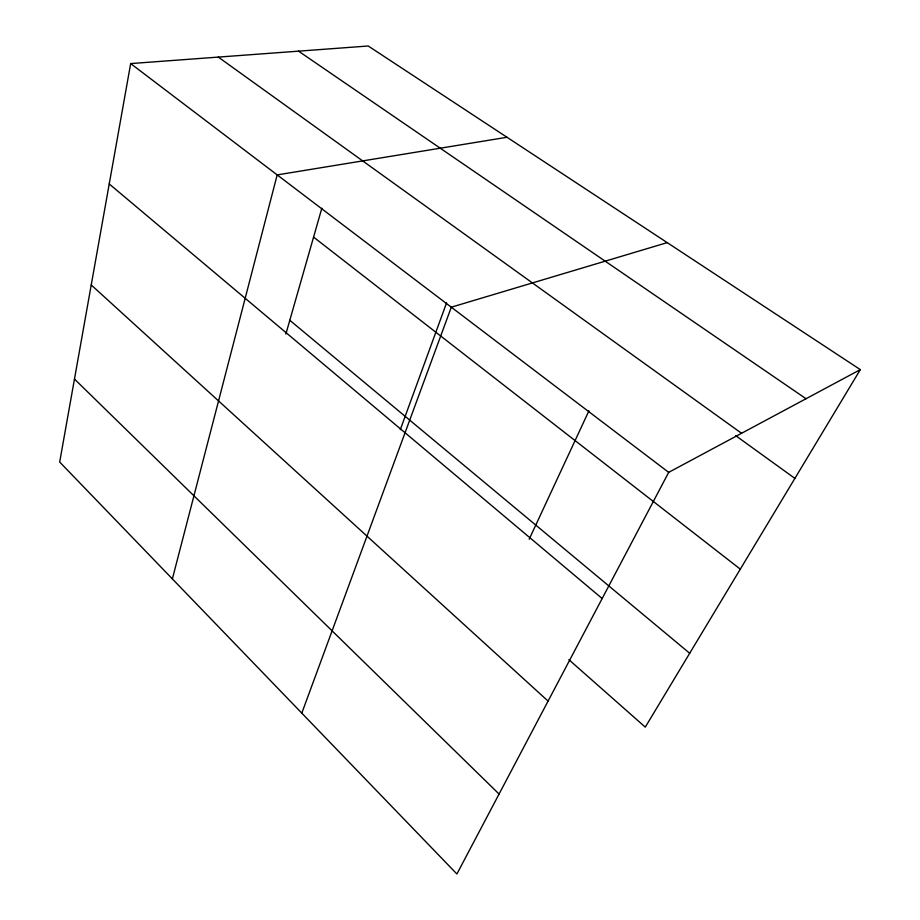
<?xml version="1.0" encoding="UTF-8"?>
<svg xmlns="http://www.w3.org/2000/svg" width="920" height="920" viewBox="0 0 920 920"><rect width="100%" height="100%" fill="white"/><g stroke="black" fill="none" stroke-linecap="round" stroke-linejoin="round"><path stroke-width="1.38" d="M130.674 63.583L59.685 462.035L456.906 874L668.69 472.362L860.315 369.622L368.218 46L130.674 63.583L668.69 472.362M172.373 578.91L277.184 174.903L507.012 137.275M285.867 334.029L321.827 208.242M400.292 429.686L446.568 302.875M301.794 713.138L451.306 307.188L667.207 242.627M529.172 539.258L588.915 410.86M860.315 369.622L645.276 727.122L568.836 659.64M298.551 51.163L806.023 398.728M218.304 57.097L741.566 433.285M735.655 435.631L794.891 478.388M313.582 237.107L740.301 569.146M289.8 320.275L689.701 653.269M109.227 183.942L602.163 598.529M91.229 284.947L548.078 701.097M74.474 379.051L499.065 794.04"/></g></svg>
